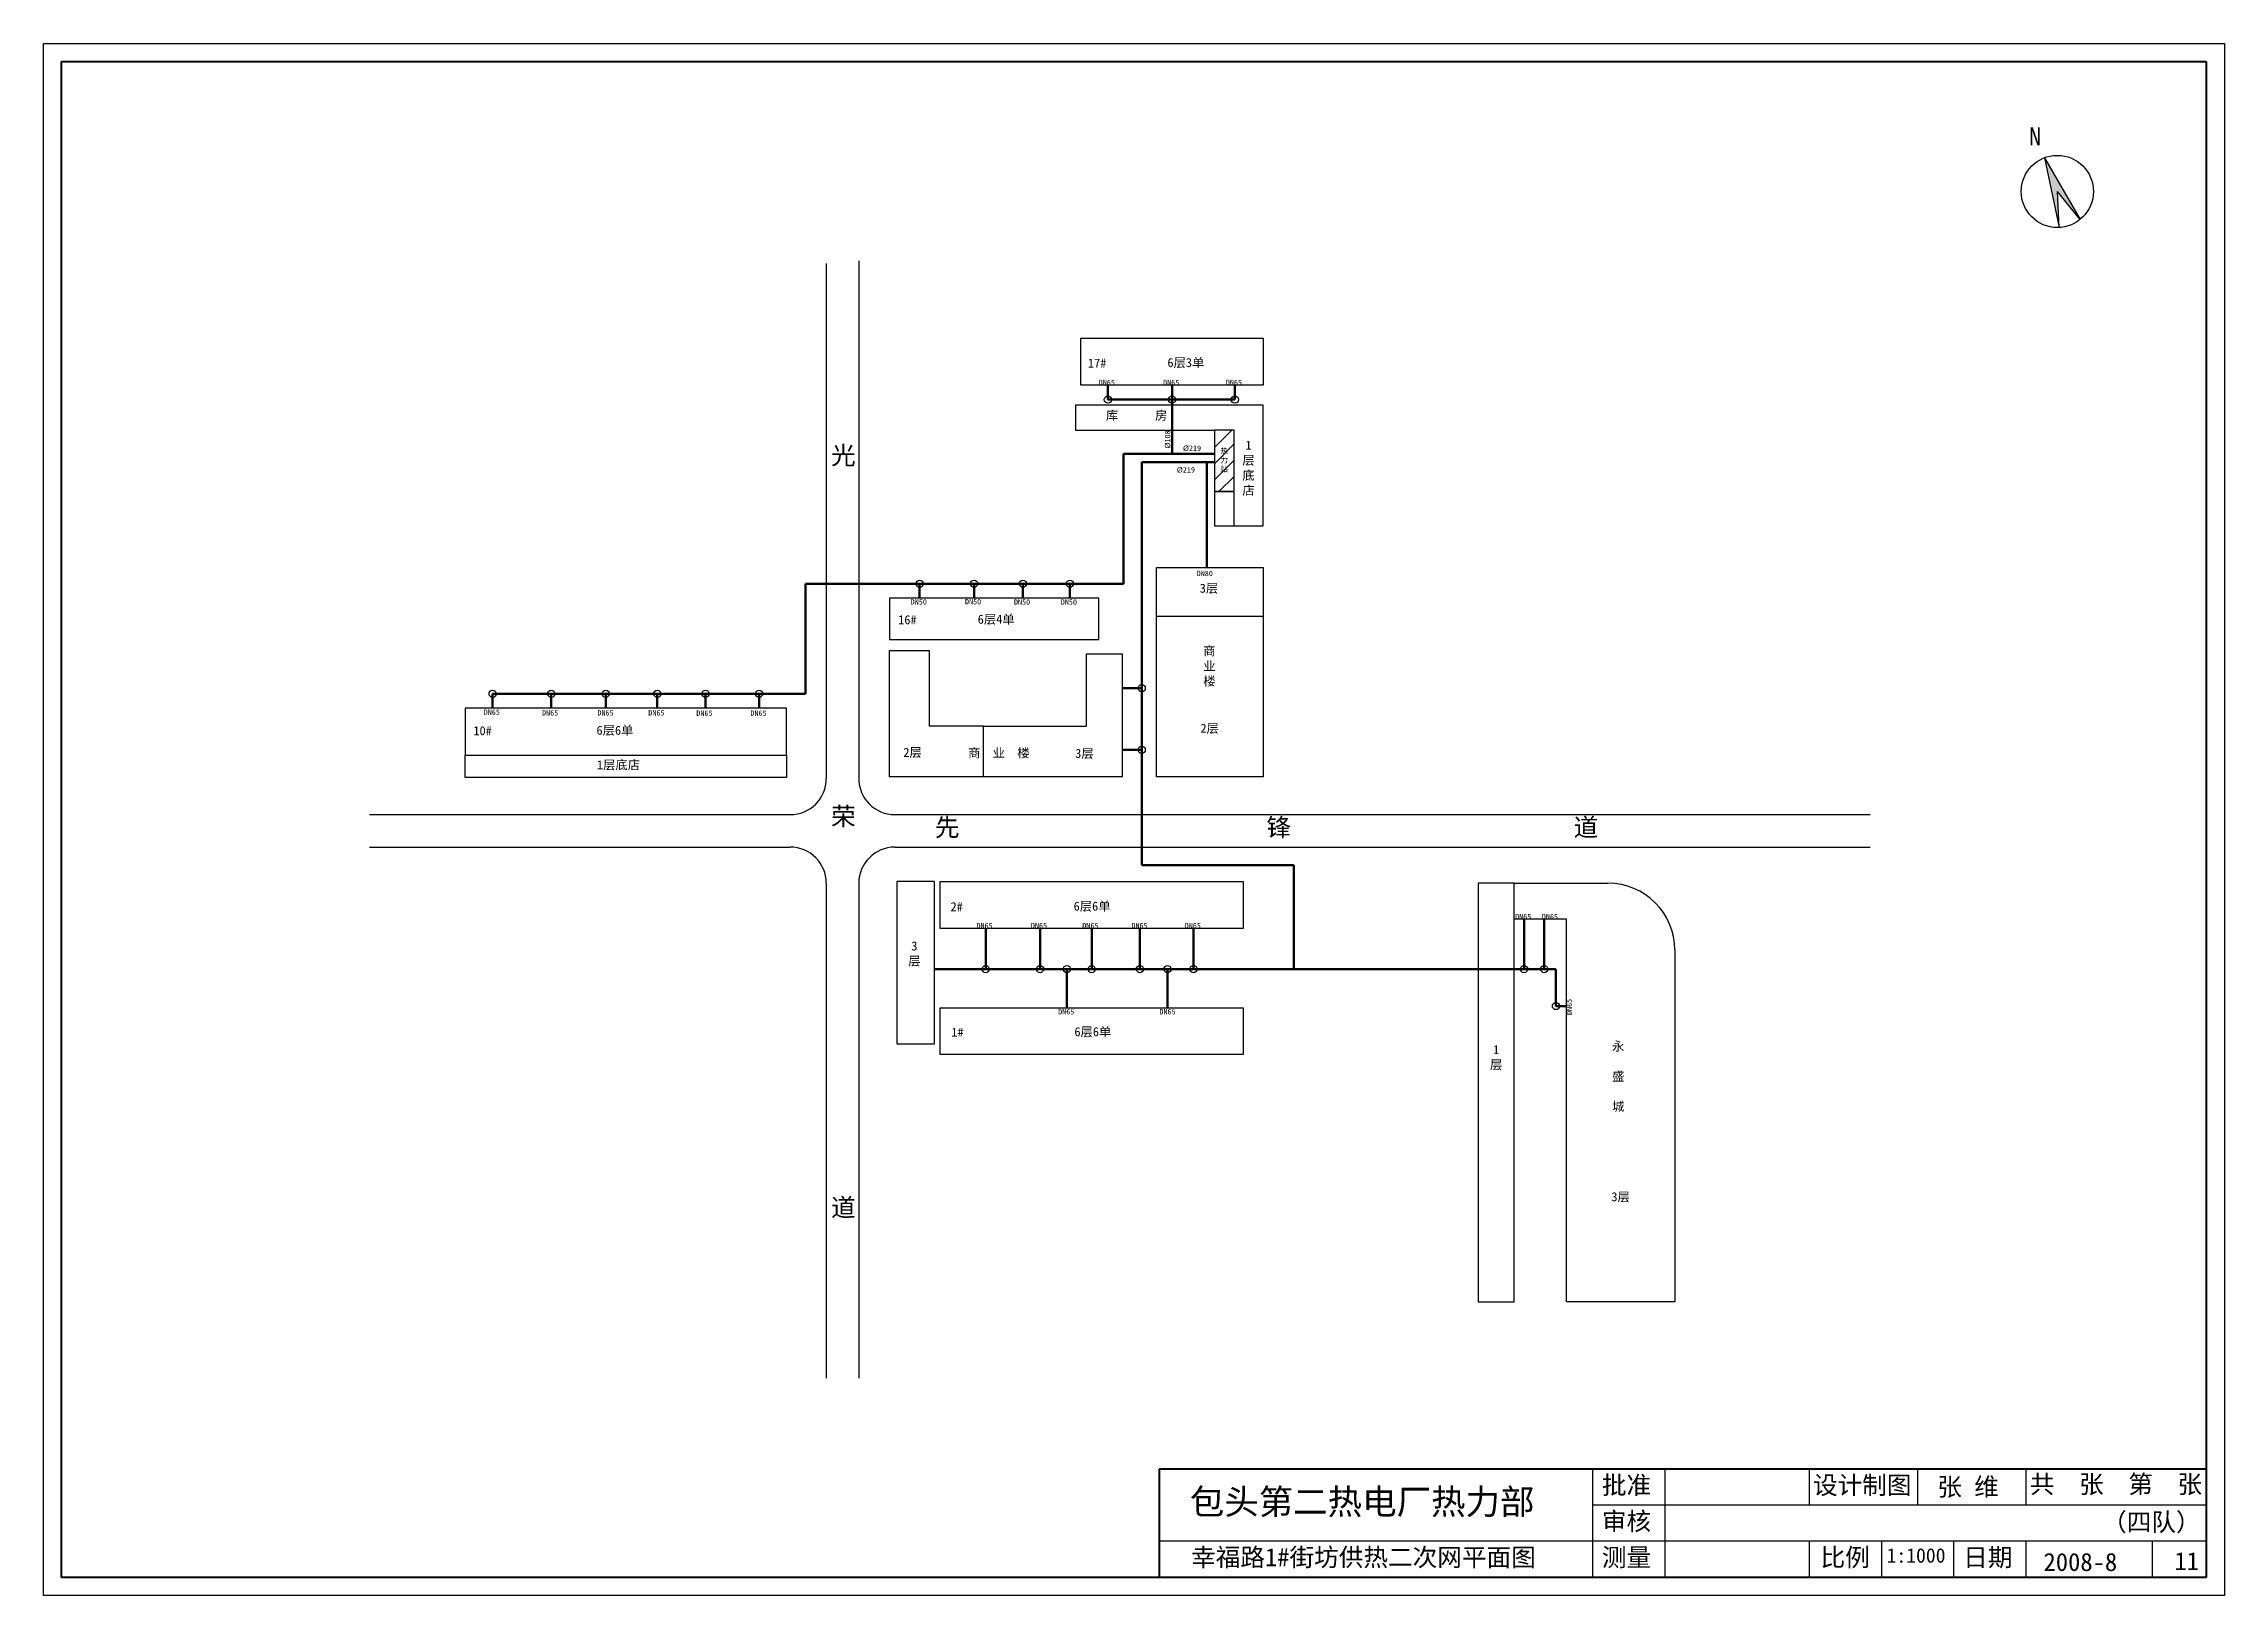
# Model space of a CAD drawing. Header units: millimetres. Extents: x 710 to 1314, y 285 to 715.
import ezdxf

# ---------------------------------------------------------------- set-up
doc = ezdxf.new("R2010")
doc.units = ezdxf.units.MM
doc.layers.add('围栏', color=3, linetype='Continuous')
doc.layers.add('边线', color=1, linetype='Continuous')
doc.layers.add('标注', color=7, linetype='Continuous', lineweight=18)
doc.layers.add('管道', color=7, linetype='Continuous', lineweight=50)

msp = doc.modelspace()

# ---------------------------------------------------------------- hatches: boundary and pattern name
msp.add_hatch(color=256).paths.add_polyline_path([(1264.32, 683.71), (1268.4, 664.39), (1267.92, 674.38), (1274.26, 666.64)])
at = {"layer": '围栏'}
h = msp.add_hatch(dxfattribs=at)
h.set_pattern_fill('ANSI31', color=5, style=0)
h.paths.add_polyline_path([(1039.96, 600.69), (1039.96, 608.19), (1034.46, 608.19), (1034.46, 591.19), (1039.96, 591.19)])
h.paths.add_polyline_path([(1035.74, 603.58), (1038.53, 603.58), (1038.53, 595.48), (1035.74, 595.48)], flags=24)

# ---------------------------------------------------------------- linework, layer by layer
at = {"lineweight": 40}
for p, q in [((715.18, 290.35), (715.18, 710.35)), ((715.18, 710.35), (1309.18, 710.35)), ((1309.18, 710.35), (1309.18, 290.35)), ((1309.18, 320.35), (1019.18, 320.35)), ((1019.18, 320.35), (1019.18, 290.35)), ((1309.18, 290.35), (715.18, 290.35))]:
    msp.add_line(p, q, dxfattribs=at)
for p, q in [((1264.32, 683.71), (1268.4, 664.39)), ((1264.32, 683.71), (1274.26, 666.64)), ((1268.4, 664.39), (1267.92, 674.38)), ((1274.26, 666.64), (1267.92, 674.38)), ((926.96, 654.45), (926.96, 511.69)), ((935.96, 655.15), (935.96, 511.69)), ((997.46, 620.69), (997.46, 633.69)), ((997.46, 633.69), (1047.96, 633.69)), ((1047.96, 633.69), (1047.96, 620.69)), ((1047.96, 620.69), (997.46, 620.69)), ((1047.96, 615.19), (995.96, 615.19)), ((995.96, 615.19), (995.96, 608.19)), ((1047.96, 581.69), (1047.96, 615.19)), ((995.96, 608.19), (1034.46, 608.19)), ((1034.46, 608.19), (1034.46, 591.19)), ((1039.96, 608.19), (1034.46, 608.19)), ((1039.96, 600.69), (1039.96, 608.19)), ((1034.46, 600.69), (1034.46, 591.19)), ((1039.96, 591.19), (1039.96, 600.69)), ((1034.46, 591.19), (1034.46, 581.69)), ((1039.96, 591.19), (1034.46, 591.19)), ((1034.46, 591.19), (1039.96, 591.19)), ((1039.96, 581.69), (1039.96, 591.19)), ((1034.46, 581.69), (1039.96, 581.69)), ((1039.96, 581.69), (1047.96, 581.69)), ((1018.46, 512.19), (1018.46, 570.19)), ((1018.46, 570.19), (1047.96, 570.19)), ((1047.96, 570.19), (1047.96, 512.19)), ((1002.46, 561.69), (944.46, 561.69)), ((944.46, 561.69), (944.46, 550.19)), ((1002.46, 550.19), (1002.46, 561.69)), ((1018.46, 556.69), (1047.96, 556.69)), ((944.46, 550.19), (1002.46, 550.19)), ((944.46, 512.19), (944.46, 547.19)), ((944.46, 547.19), (955.46, 547.19)), ((955.46, 547.19), (955.46, 526.19)), ((1008.96, 546.19), (998.96, 546.19)), ((998.96, 546.19), (998.96, 526.19)), ((1008.96, 512.19), (1008.96, 546.19)), ((915.96, 531.19), (826.96, 531.19)), ((826.96, 531.19), (826.96, 518.19)), ((915.96, 518.19), (915.96, 531.19)), ((970.46, 526.19), (955.46, 526.19)), ((970.46, 512.19), (970.46, 526.19)), ((970.46, 526.19), (998.96, 526.19)), ((826.96, 518.19), (915.96, 518.19)), ((826.96, 511.99), (826.96, 518.19)), ((915.96, 518.19), (915.96, 511.99)), ((915.96, 511.99), (826.96, 511.99)), ((970.46, 512.19), (944.46, 512.19)), ((1008.96, 512.19), (970.46, 512.19)), ((1047.96, 512.19), (1018.46, 512.19)), ((800.43, 501.69), (916.96, 501.69)), ((945.96, 501.69), (1216.04, 501.69)), ((800.43, 492.69), (916.96, 492.69)), ((945.96, 492.69), (1216.04, 492.69)), ((926.96, 482.69), (926.96, 345.53)), ((935.96, 482.69), (935.96, 345.53)), ((946.46, 483.19), (946.46, 438.19)), ((956.96, 483.19), (946.46, 483.19)), ((956.96, 438.19), (956.96, 483.19)), ((958.46, 483.19), (1042.46, 483.19)), ((958.46, 470.19), (958.46, 483.19)), ((1042.46, 483.19), (1042.46, 470.19)), ((1107.46, 482.69), (1107.46, 366.69)), ((1117.46, 482.69), (1107.46, 482.69)), ((1117.46, 366.69), (1117.46, 482.69)), ((1117.46, 482.69), (1143.46, 482.69)), ((1131.96, 472.69), (1117.46, 472.69)), ((1131.96, 366.69), (1131.96, 472.69)), ((1042.46, 470.19), (958.46, 470.19)), ((1161.96, 464.19), (1161.96, 366.69)), ((958.46, 448.19), (1042.46, 448.19)), ((958.46, 435.19), (958.46, 448.19)), ((1042.46, 448.19), (1042.46, 435.19)), ((946.46, 438.19), (956.96, 438.19)), ((1042.46, 435.19), (958.46, 435.19)), ((1107.46, 366.69), (1117.46, 366.69)), ((1161.96, 366.69), (1131.96, 366.69)), ((1139.18, 320.35), (1139.18, 290.35)), ((1159.18, 320.35), (1159.18, 290.35)), ((1199.18, 320.35), (1199.18, 310.35)), ((1229.22, 320.35), (1229.22, 310.35)), ((1259.18, 320.35), (1259.18, 310.35)), ((1309.18, 310.35), (1139.18, 310.35)), ((1309.18, 300.35), (1019.18, 300.35)), ((1199.18, 300.35), (1199.18, 290.35)), ((1219.18, 300.35), (1219.18, 290.35)), ((1239.18, 300.35), (1239.18, 290.35)), ((1259.18, 300.35), (1259.18, 290.35)), ((1294.18, 300.35), (1294.18, 290.35))]:
    msp.add_line(p, q)
for centre, radius in [((1267.92, 674.38), 10), ((1004.96, 616.69), 1), ((1022.71, 616.69), 1), ((1040.12, 616.69), 1), ((952.82, 565.69), 1), ((967.89, 565.69), 1), ((981.42, 565.69), 1), ((994.43, 565.69), 1), ((1014.31, 536.73), 1), ((834.55, 535.19), 1), ((850.79, 535.19), 1), ((865.86, 535.19), 1), ((880.15, 535.19), 1), ((893.51, 535.19), 1), ((908.35, 535.19), 1), ((1014.31, 519.65), 1), ((971.1, 458.9), 1), ((986.16, 458.9), 1), ((993.59, 458.9), 1), ((1000.46, 458.9), 1), ((1013.82, 458.9), 1), ((1021.48, 458.9), 1), ((1028.66, 458.9), 1), ((1120.22, 458.9), 1), ((1125.81, 458.9), 1), ((1129.05, 448.66), 1)]:
    msp.add_circle(centre, radius)
for centre, radius, start, end in [((916.96, 511.69), 10, 270, 0), ((945.96, 511.69), 10, 180, 270), ((916.96, 482.69), 10, 360, 90), ((945.96, 482.69), 10, 90, 180), ((1143.46, 464.19), 18.5, 0, 90)]:
    msp.add_arc(centre, radius, start, end)
at = {"layer": '管道'}
for p, q in [((1004.96, 620.69), (1004.96, 616.69)), ((1004.96, 616.69), (1040.12, 616.69)), ((1022.71, 601.68), (1022.71, 620.69)), ((1040.12, 616.69), (1040.12, 620.69)), ((1034.46, 601.68), (1009.32, 601.68)), ((1009.32, 601.68), (1009.32, 565.69)), ((1022.71, 599.33), (1014.31, 599.33)), ((1014.31, 599.33), (1014.31, 487.69)), ((1034.46, 599.33), (1022.71, 599.33)), ((1032.32, 599.33), (1032.32, 570.19)), ((921.16, 565.69), (1009.32, 565.69)), ((921.16, 565.69), (921.16, 535.19)), ((952.82, 565.69), (952.82, 561.69)), ((967.89, 565.69), (967.89, 561.69)), ((981.42, 565.69), (981.42, 561.69)), ((994.43, 565.69), (994.43, 561.69)), ((834.55, 535.19), (834.55, 531.19)), ((834.55, 535.19), (921.16, 535.19)), ((850.79, 535.19), (850.79, 531.19)), ((865.86, 535.19), (865.86, 531.19)), ((880.15, 535.19), (880.15, 531.19)), ((893.51, 535.19), (893.51, 531.19)), ((908.35, 535.19), (908.35, 531.19)), ((1014.31, 536.73), (1008.96, 536.73)), ((1014.31, 519.65), (1008.96, 519.65)), ((1014.31, 487.69), (1056.47, 487.69)), ((1056.47, 487.69), (1056.47, 458.9)), ((1120.22, 458.9), (1120.22, 472.69)), ((1125.81, 458.9), (1125.81, 472.69)), ((971.1, 470.18), (971.1, 458.9)), ((986.16, 470.18), (986.16, 458.9)), ((1000.46, 470.19), (1000.46, 458.9)), ((1013.82, 470.18), (1013.82, 458.9)), ((1028.66, 470.18), (1028.66, 458.9)), ((1129.05, 458.9), (956.96, 458.9)), ((993.59, 458.9), (993.59, 448.19)), ((1021.48, 458.9), (1021.48, 448.19)), ((1129.05, 458.9), (1129.05, 448.66)), ((1129.05, 448.66), (1131.96, 448.66))]:
    msp.add_line(p, q, dxfattribs=at)
at = {"layer": '边线'}
for p, q in [((710.18, 715.35), (1314.18, 715.35)), ((710.18, 285.35), (710.18, 715.35)), ((1314.18, 715.35), (1314.18, 285.35)), ((1314.18, 285.35), (710.18, 285.35))]:
    msp.add_line(p, q, dxfattribs=at)

# ---------------------------------------------------------------- texts
at = {"attachment_point": 1}
for s, insert, char_height, width in [('N', (1260.07, 692.12), 5, 13.437), ('{\\fSimHei|b0|i0|c134|p2;包头第二热电厂热力部}', (1027.63, 314.81), 7, 133.3392), ('{\\fFangSong_GB2312|b0|i0|c134|p49;批准}', (1141.77, 318.41), 5, 88.5221), ('{\\fFangSong_GB2312|b0|i0|c134|p49;设计制图}', (1200.24, 318.41), 5, 88.5221), ('{\\fFangSong_GB2312|b0|i0|c134|p49;共  张  第  张}', (1260.32, 318.68), 5, 88.5221), ('{\\fFangSong_GB2312|b0|i0|c134|p49;审核}', (1141.77, 308.41), 5, 88.5221), ('{\\fSimSun|b0|i0|c134|p54;幸福路}1#{\\fSimSun|b0|i0|c134|p54;街坊供热二次网平面图}', (1028, 298.43), 5, 147.6085), ('{\\fFangSong_GB2312|b0|i0|c134|p49;测量}', (1141.77, 298.41), 5, 88.5221), ('{\\fFangSong_GB2312|b0|i0|c134|p49;比例}', (1202.36, 298.41), 5, 88.5221), ('{\\fFangSong_GB2312|b0|i0|c134|p49;日期}', (1241.85, 298.41), 5, 88.5221)]:
    msp.add_mtext(s, dxfattribs=dict(at, insert=insert, char_height=char_height, width=width))
at = {"layer": '标注'}
for s, insert, char_height, width, attachment_point in [('6{\\fSimSun|b0|i0|c134|p54;层}3{\\fSimSun|b0|i0|c134|p54;单}', (1021.45, 628.21), 2.5, 38.1883, 1), ('17#', (999.42, 628.06), 2.5, 12.1033, 1), ('DN65', (1002.42, 622.19), 1.5, 6.3469, 1), ('DN65', (1020.24, 622.19), 1.5, 6.3469, 1), ('DN65', (1037.62, 622.19), 1.5, 6.3469, 1), ('{\\fSimSun|b0|i0|c134|p54;库      房}', (1004.41, 613.58), 2.5, 25.4958, 1), ('{\\fSimSun|b0|i0|c134|p54;光\\P\\P\\P\\P\\P\\P\\P\\P\\P\\P\\P\\P荣\\P\\P\\P\\P\\P\\P\\P\\P\\P\\P\\P\\P\\P道}', (928.28, 603.72), 5, 5.5328, 1), ('%%C219', (1025.74, 604), 1.5, 9.9494, 1), ('1{\\fSimSun|b0|i0|c134|p54;层底店}', (1043.89, 597.68), 2.5, 3.3365, 5), ('%%C219', (1024.04, 598), 1.5, 9.9494, 1), ('{\\fSimSun|b0|i0|c134|p54;热力站}', (1036.12, 603.21), 1.5, 2.8224, 1), ('DN80', (1029.54, 569.28), 1.5, 6.3469, 1), ('3{\\fSimSun|b0|i0|c134|p54;层}', (1030.39, 565.69), 2.5, 10.119, 1), ('16#', (946.87, 556.95), 2.5, 12.1033, 1), ('DN50', (950.33, 561.41), 1.5, 6.3469, 1), ('DN50', (965.37, 561.46), 1.5, 6.3469, 1), ('6{\\fSimSun|b0|i0|c134|p54;层}4{\\fSimSun|b0|i0|c134|p54;单}', (968.9, 557.09), 2.5, 38.1883, 1), ('DN50', (978.93, 561.36), 1.5, 6.3469, 1), ('DN50', (991.91, 561.36), 1.5, 6.3469, 1), ('{\\fSimSun|b0|i0|c134|p54;商业楼}', (1031.36, 548.3), 2.5, 1.6365, 1), ('10#', (829.22, 526.19), 2.5, 12.1033, 1), ('DN65', (832.09, 530.84), 1.5, 6.3469, 1), ('DN65', (848.22, 530.66), 1.5, 6.3469, 1), ('6{\\fSimSun|b0|i0|c134|p54;层}6{\\fSimSun|b0|i0|c134|p54;单}', (863.32, 526.33), 2.5, 26.1255, 1), ('DN65', (863.55, 530.66), 1.5, 6.3469, 1), ('DN65', (877.66, 530.66), 1.5, 6.3469, 1), ('DN65', (890.96, 530.57), 1.5, 6.3469, 1), ('DN65', (905.93, 530.57), 1.5, 6.3469, 1), ('2{\\fSimSun|b0|i0|c134|p54;层}', (1030.58, 526.89), 2.5, 10.119, 1), ('2{\\fSimSun|b0|i0|c134|p54;层}', (948.3, 520.2), 2.5, 10.119, 1), ('{\\fSimSun|b0|i0|c134|p54;商  业  楼}', (966.22, 520.06), 2.5, 19.5849, 1), ('3{\\fSimSun|b0|i0|c134|p54;层}', (995.89, 519.91), 2.5, 10.119, 1), ('1{\\fSimSun|b0|i0|c134|p54;层底店}', (863.44, 516.75), 2.5, 24.9659, 1), ('{\\fSimSun|b0|i0|c134|p54;先                         锋                       道}', (957.03, 500.7), 5, 209.0261, 1), ('2#', (961.37, 477.43), 2.5, 12.1033, 1), ('6{\\fSimSun|b0|i0|c134|p54;层}6{\\fSimSun|b0|i0|c134|p54;单}', (995.47, 477.58), 2.5, 26.1255, 1), ('DN65', (968.56, 471.69), 1.5, 6.3469, 1), ('DN65', (983.63, 471.69), 1.5, 6.3469, 1), ('DN65', (997.85, 471.69), 1.5, 6.3469, 1), ('DN65', (1011.46, 471.69), 1.5, 6.3469, 1), ('DN65', (1026.22, 471.69), 1.5, 6.3469, 1), ('DN65', (1117.74, 474.19), 1.5, 6.3469, 1), ('DN65', (1125.14, 474.19), 1.5, 6.3469, 1), ('3{\\fSimSun|b0|i0|c134|p54;层}', (951.36, 463.07), 2.5, 3.9799, 5), ('DN65', (991.18, 447.83), 1.5, 6.3469, 1), ('DN65', (1019.21, 447.83), 1.5, 6.3469, 1), ('1#', (961.59, 442.65), 2.5, 12.1033, 1), ('6{\\fSimSun|b0|i0|c134|p54;层}6{\\fSimSun|b0|i0|c134|p54;单}', (995.68, 442.79), 2.5, 26.1255, 1), ('1{\\fSimSun|b0|i0|c134|p54;层}', (1112.49, 434.34), 2.5, 2.1497, 5), ('{\\fSimSun|b0|i0|c134|p54;永\\P\\P盛\\P\\P城}', (1144.59, 438.78), 2.5, 3.071, 1), ('3{\\fSimSun|b0|i0|c134|p54;层}', (1144.41, 397.06), 2.5, 8.7721, 1), ('{\\fKaiTi_GB2312|b0|i0|c134|p49;张 维}', (1234.67, 317.96), 5, 30.3874, 1), ('{\\fKaiTi_GB2312|b0|i0|c134|p49;（四队）}', (1280.32, 308.17), 5, 30.3874, 1), ('{\\H0.8x;1:1000}', (1220.62, 298.42), 5, 42.6517, 1), ('2008-8', (1264.09, 297.11), 5, 42.6517, 1), ('11', (1300.35, 297.36), 5, 42.6517, 1)]:
    msp.add_mtext(s, dxfattribs=dict(at, insert=insert, char_height=char_height, width=width, attachment_point=attachment_point))
at = {"layer": '标注', "char_height": 1.5, "attachment_point": 1, "rotation": 90}
for s, insert, width in [('%%C108', (1020.73, 603.13), 9.9494), ('DN65', (1131.96, 446.16), 20.3731)]:
    msp.add_mtext(s, dxfattribs=dict(at, insert=insert, width=width))

doc.saveas('drawing.dxf')
